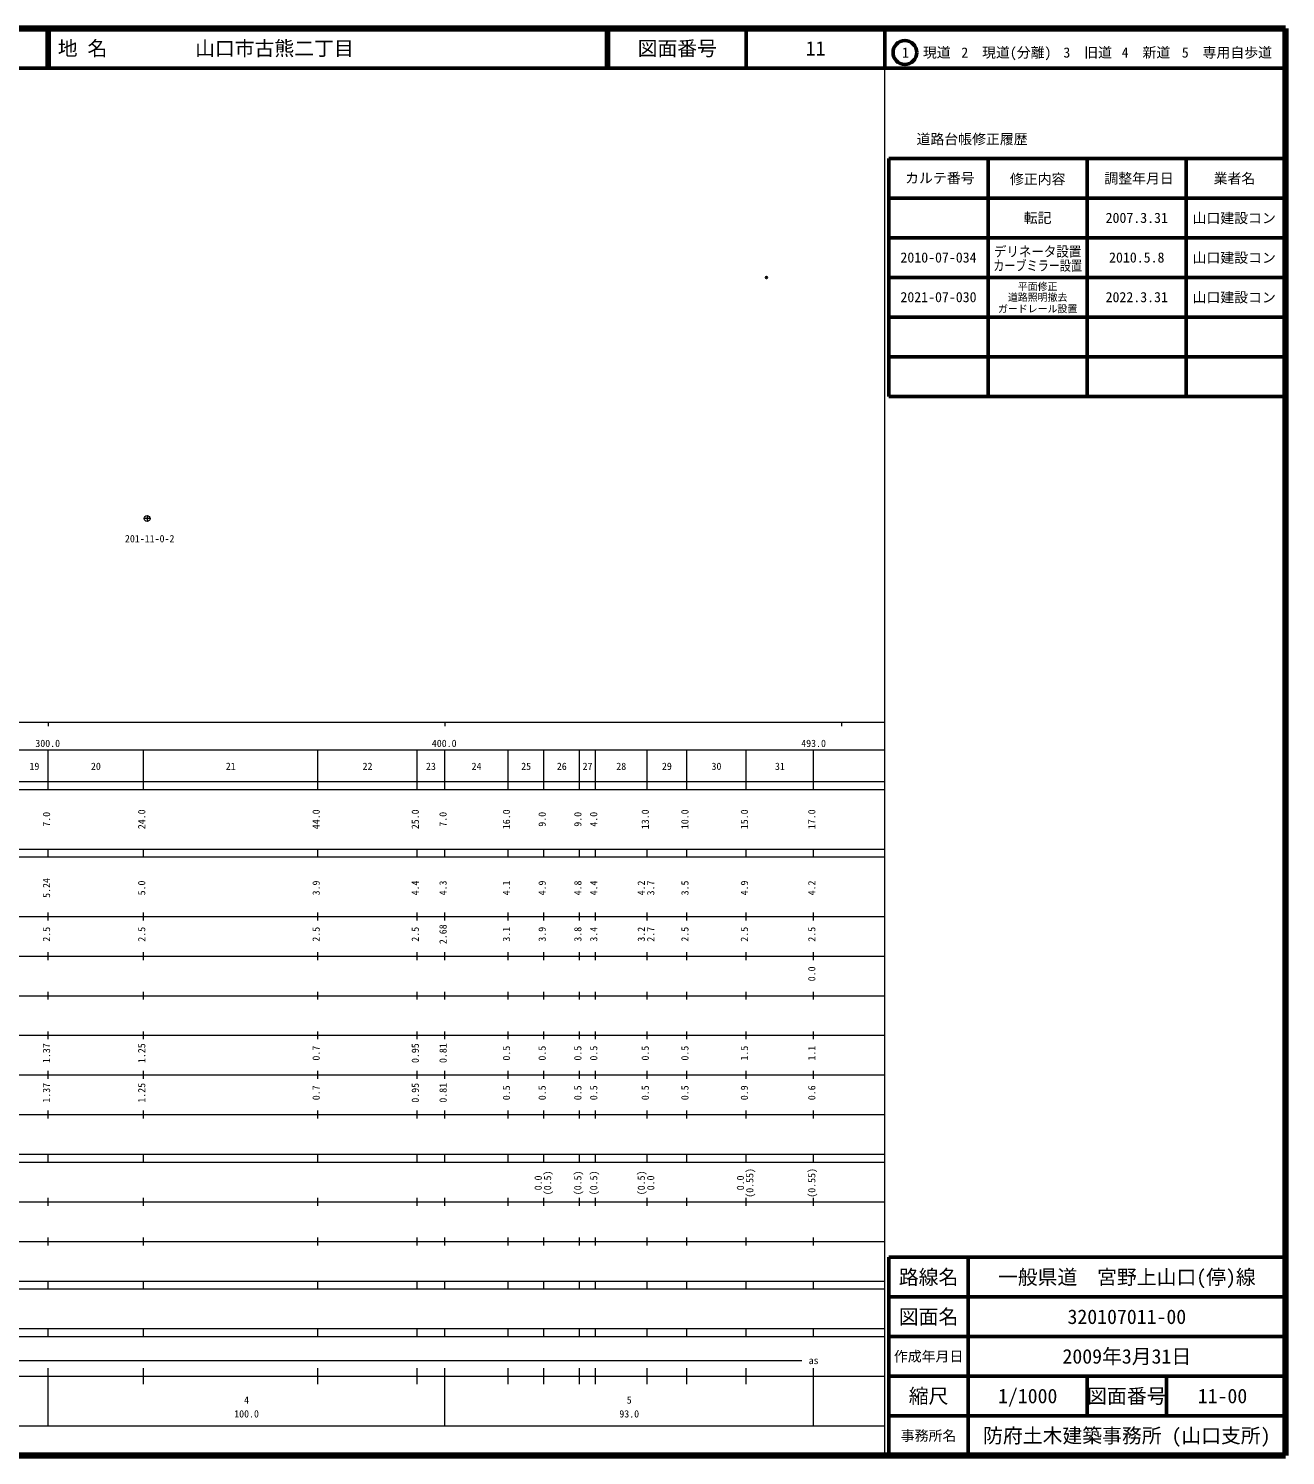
# Model space of a CAD drawing. Units: millimetres on the paper. Extents: x 40 to 680, y 20 to 380.
# Drawn here: x 363 to 680, y 20 to 380 of the extents above; entities that cross this region are included whole.
import ezdxf
from ezdxf.enums import TextEntityAlignment as Align

# ---------------------------------------------------------------- set-up
doc = ezdxf.new("R2010")
doc.units = ezdxf.units.MM
doc.header["$PDMODE"] = 32
doc.header["$PDSIZE"] = 0.5
for name, color, linetype, lineweight in [('M-BMK-SRVR', 3, 'Continuous', 13), ('M-TTL', 2, 'Continuous', 140), ('M-TTL-BAND', 7, 'Continuous', 13), ('M-TTL-FRAM', 2, 'Continuous', 50), ('M-TTL-LINE', 7, 'Continuous', 50)]:
    doc.layers.add(name, color=color, linetype=linetype, lineweight=lineweight)
doc.layers.add('M-OTRS', color=6, linetype='Continuous')
doc.layers.add('M-TTL-TXT', color=7, linetype='Continuous')
doc.styles.add('ＭＳ ゴシック', font='')
doc.styles.get('ＭＳ ゴシック').set_extended_font_data('MS Gothic')

msp = doc.modelspace()

# ---------------------------------------------------------------- linework, layer by layer
at = {"layer": 'M-BMK-SRVR'}
for p, q in [((393.677, 256.379), (392.177, 256.379)), ((392.927, 257.129), (392.927, 255.629))]:
    msp.add_line(p, q, dxfattribs=at)
msp.add_circle((392.927, 256.379), 0.75, dxfattribs=at)
at = {"layer": 'M-OTRS'}
msp.add_point((549.092, 317.161), dxfattribs=at)
at = {"layer": 'M-TTL'}
for p, q in [((680, 380), (40, 380)), ((680, 20), (680, 380)), ((40, 20), (680, 20))]:
    msp.add_line(p, q, dxfattribs=at)
at = {"layer": 'M-TTL-BAND'}
for p, q in [((579, 20), (579, 370)), ((40, 205), (579, 205)), ((368, 205), (368, 204)), ((468, 205), (468, 204)), ((568, 205), (568, 204)), ((68, 198), (579, 198)), ((368, 188), (368, 198)), ((392, 188), (392, 198)), ((436, 188), (436, 198)), ((461, 188), (461, 198)), ((468, 188), (468, 198)), ((484, 188), (484, 198)), ((493, 188), (493, 198)), ((502, 188), (502, 198)), ((506, 188), (506, 198)), ((519, 188), (519, 198)), ((529, 188), (529, 198)), ((544, 188), (544, 198)), ((561, 188), (561, 198)), ((40, 190), (579, 190)), ((40, 188), (579, 188)), ((40, 173), (579, 173)), ((368, 171), (368, 173)), ((392, 171), (392, 173)), ((436, 171), (436, 173)), ((461, 171), (461, 173)), ((468, 171), (468, 173)), ((484, 171), (484, 173)), ((493, 171), (493, 173)), ((502, 171), (502, 173)), ((506, 171), (506, 173)), ((519, 171), (519, 173)), ((529, 171), (529, 173)), ((544, 171), (544, 173)), ((561, 171), (561, 173)), ((40, 171), (579, 171)), ((40, 156), (579, 156)), ((368, 155), (368, 157)), ((392, 155), (392, 157)), ((436, 155), (436, 157)), ((461, 155), (461, 157)), ((468, 155), (468, 157)), ((484, 155), (484, 157)), ((493, 155), (493, 157)), ((502, 155), (502, 157)), ((506, 155), (506, 157)), ((519, 155), (519, 157)), ((529, 155), (529, 157)), ((544, 155), (544, 157)), ((561, 155), (561, 157)), ((46, 146), (579, 146)), ((368, 145), (368, 147)), ((392, 145), (392, 147)), ((436, 145), (436, 147)), ((461, 145), (461, 147)), ((468, 145), (468, 147)), ((484, 145), (484, 147)), ((493, 145), (493, 147)), ((502, 145), (502, 147)), ((506, 145), (506, 147)), ((519, 145), (519, 147)), ((529, 145), (529, 147)), ((544, 145), (544, 147)), ((561, 145), (561, 147)), ((368, 135), (368, 137)), ((392, 135), (392, 137)), ((436, 135), (436, 137)), ((461, 135), (461, 137)), ((468, 135), (468, 137)), ((484, 135), (484, 137)), ((493, 135), (493, 137)), ((502, 135), (502, 137)), ((506, 135), (506, 137)), ((519, 135), (519, 137)), ((529, 135), (529, 137)), ((544, 135), (544, 137)), ((561, 135), (561, 137)), ((52, 136), (579, 136)), ((46, 126), (579, 126)), ((368, 125), (368, 127)), ((392, 125), (392, 127)), ((436, 125), (436, 127)), ((461, 125), (461, 127)), ((468, 125), (468, 127)), ((484, 125), (484, 127)), ((493, 125), (493, 127)), ((502, 125), (502, 127)), ((506, 125), (506, 127)), ((519, 125), (519, 127)), ((529, 125), (529, 127)), ((544, 125), (544, 127)), ((561, 125), (561, 127)), ((52, 116), (579, 116)), ((368, 115), (368, 117)), ((392, 115), (392, 117)), ((436, 115), (436, 117)), ((461, 115), (461, 117)), ((468, 115), (468, 117)), ((484, 115), (484, 117)), ((493, 115), (493, 117)), ((502, 115), (502, 117)), ((506, 115), (506, 117)), ((519, 115), (519, 117)), ((529, 115), (529, 117)), ((544, 115), (544, 117)), ((561, 115), (561, 117)), ((46, 106), (579, 106)), ((368, 105), (368, 107)), ((392, 105), (392, 107)), ((436, 105), (436, 107)), ((461, 105), (461, 107)), ((468, 105), (468, 107)), ((484, 105), (484, 107)), ((493, 105), (493, 107)), ((502, 105), (502, 107)), ((506, 105), (506, 107)), ((519, 105), (519, 107)), ((529, 105), (529, 107)), ((544, 105), (544, 107)), ((561, 105), (561, 107)), ((40, 96), (579, 96)), ((40, 94), (579, 94)), ((368, 94), (368, 96)), ((392, 94), (392, 96)), ((436, 94), (436, 96)), ((461, 94), (461, 96)), ((468, 94), (468, 96)), ((484, 94), (484, 96)), ((493, 94), (493, 96)), ((502, 94), (502, 96)), ((506, 94), (506, 96)), ((519, 94), (519, 96)), ((529, 94), (529, 96)), ((544, 94), (544, 96)), ((561, 94), (561, 96)), ((49, 84), (579, 84)), ((368, 83), (368, 85)), ((392, 83), (392, 85)), ((436, 83), (436, 85)), ((461, 83), (461, 85)), ((468, 83), (468, 85)), ((484, 83), (484, 85)), ((493, 83), (493, 85)), ((502, 83), (502, 85)), ((506, 83), (506, 85)), ((519, 83), (519, 85)), ((529, 83), (529, 85)), ((544, 83), (544, 85)), ((561, 83), (561, 85)), ((40, 74), (579, 74)), ((368, 73), (368, 75)), ((392, 73), (392, 75)), ((436, 73), (436, 75)), ((461, 73), (461, 75)), ((468, 73), (468, 75)), ((484, 73), (484, 75)), ((493, 73), (493, 75)), ((502, 73), (502, 75)), ((506, 73), (506, 75)), ((519, 73), (519, 75)), ((529, 73), (529, 75)), ((544, 73), (544, 75)), ((561, 73), (561, 75)), ((40, 64), (579, 64)), ((40, 62), (579, 62)), ((368, 62), (368, 64)), ((392, 62), (392, 64)), ((436, 62), (436, 64)), ((461, 62), (461, 64)), ((468, 62), (468, 64)), ((484, 62), (484, 64)), ((493, 62), (493, 64)), ((502, 62), (502, 64)), ((506, 62), (506, 64)), ((519, 62), (519, 64)), ((529, 62), (529, 64)), ((544, 62), (544, 64)), ((561, 62), (561, 64)), ((40, 52), (579, 52)), ((368, 50), (368, 52)), ((392, 50), (392, 52)), ((436, 50), (436, 52)), ((461, 50), (461, 52)), ((468, 50), (468, 52)), ((484, 50), (484, 52)), ((493, 50), (493, 52)), ((502, 50), (502, 52)), ((506, 50), (506, 52)), ((519, 50), (519, 52)), ((529, 50), (529, 52)), ((544, 50), (544, 52)), ((561, 50), (561, 52)), ((40, 50), (579, 50)), ((71, 44), (558, 44)), ((40, 40), (579, 40)), ((368, 27.5), (368, 42)), ((392, 38), (392, 42)), ((436, 38), (436, 42)), ((461, 38), (461, 42)), ((468, 27.5), (468, 42)), ((484, 38), (484, 42)), ((493, 38), (493, 42)), ((502, 38), (502, 42)), ((506, 38), (506, 42)), ((519, 38), (519, 42)), ((529, 38), (529, 42)), ((544, 38), (544, 42)), ((561, 27.5), (561, 42)), ((68, 27.5), (579, 27.5))]:
    msp.add_line(p, q, dxfattribs=at)
at = {"layer": 'M-TTL-FRAM'}
for p, q in [((580, 347.197), (580, 287.197)), ((580, 347.197), (680, 347.197)), ((580, 287.197), (680, 287.197)), ((680, 70), (580, 70)), ((580, 70), (580, 20))]:
    msp.add_line(p, q, dxfattribs=at)
at = {"layer": 'M-TTL-LINE'}
for p, q in [((367.75, 380), (367.75, 370)), ((368.25, 380), (368.25, 370)), ((508.747, 380), (508.747, 370)), ((509.247, 380), (509.247, 370)), ((543.997, 380), (543.997, 370)), ((579, 380), (579, 370)), ((40, 370), (680, 370)), ((605, 347.197), (605, 287.197)), ((630, 347.197), (630, 287.197)), ((655, 347.197), (655, 287.197)), ((580, 337.197), (680, 337.197)), ((580, 327.197), (680, 327.197)), ((580, 317.197), (680, 317.197)), ((580, 307.197), (680, 307.197)), ((580, 297.197), (680, 297.197)), ((600, 70), (600, 20)), ((680, 60), (580, 60)), ((680, 50), (580, 50)), ((680, 40), (580, 40)), ((630, 40), (630, 30)), ((650, 40), (650, 30)), ((680, 30), (580, 30))]:
    msp.add_line(p, q, dxfattribs=at)
msp.add_circle((584.031, 373.958), 3, dxfattribs=at)

# ---------------------------------------------------------------- texts
at = {"layer": 'M-BMK-SRVR', "style": 'ＭＳ ゴシック'}
msp.add_text('201-11-0-2', height=1.833, dxfattribs=at).set_placement((387.328, 249.836), align=Align.BOTTOM_LEFT)
at = {"layer": 'M-TTL-BAND', "style": 'ＭＳ ゴシック'}
for s, p in [('300.0', (367.844, 198.195)), ('400.0', (467.844, 198.195)), ('493.0', (561, 198.195)), ('19', (364.5, 192.405)), ('20', (380, 192.405)), ('21', (414, 192.405)), ('22', (448.5, 192.405)), ('23', (464.5, 192.405)), ('24', (476, 192.405)), ('25', (488.5, 192.405)), ('26', (497.5, 192.405)), ('27', (504, 192.405)), ('28', (512.5, 192.405)), ('29', (524, 192.405)), ('30', (536.5, 192.405)), ('31', (552.5, 192.405)), ('as', (561, 42.5)), ('4', (418, 32.523)), ('5', (514.5, 32.523)), ('100.0', (418, 29.033)), ('93.0', (514.5, 29.033))]:
    msp.add_text(s, height=1.833, dxfattribs=at).set_placement(p, align=Align.BOTTOM_CENTER)
for s, p in [('7.0', (369, 180.5)), ('24.0', (393, 180.5)), ('44.0', (437, 180.5)), ('25.0', (462, 180.5)), ('7.0', (469, 180.5)), ('16.0', (485, 180.5)), ('9.0', (494, 180.5)), ('9.0', (503, 180.5)), ('4.0', (507, 180.5)), ('13.0', (520, 180.5)), ('10.0', (530, 180.5)), ('15.0', (545, 180.5)), ('17.0', (562, 180.5)), ('5.24', (369, 163.174)), ('5.0', (393, 163.174)), ('3.9', (437, 163.174)), ('4.4', (462, 163.174)), ('4.3', (469, 163.174)), ('4.1', (485, 163.174)), ('4.9', (494, 163.174)), ('4.8', (503, 163.174)), ('4.4', (507, 163.174)), ('4.2', (519, 163.174)), ('3.7', (521.37, 163.174)), ('3.5', (530, 163.174)), ('4.9', (545, 163.174)), ('4.2', (562, 163.174)), ('2.5', (369, 151.5)), ('2.5', (393, 151.5)), ('2.5', (437, 151.5)), ('2.5', (462, 151.5)), ('2.68', (469, 151.5)), ('3.1', (485, 151.5)), ('3.9', (494, 151.5)), ('3.8', (503, 151.5)), ('3.4', (507, 151.5)), ('3.2', (519, 151.5)), ('2.7', (521.37, 151.5)), ('2.5', (530, 151.5)), ('2.5', (545, 151.5)), ('2.5', (562, 151.5)), ('0.0', (562, 141.5)), ('1.37', (369, 121.5)), ('1.25', (393, 121.5)), ('0.7', (437, 121.5)), ('0.95', (462, 121.5)), ('0.81', (469, 121.5)), ('0.5', (485, 121.5)), ('0.5', (494, 121.5)), ('0.5', (503, 121.5)), ('0.5', (507, 121.5)), ('0.5', (520, 121.5)), ('0.5', (530, 121.5)), ('1.5', (545, 121.5)), ('1.1', (562, 121.5)), ('1.37', (369, 111.5)), ('1.25', (393, 111.5)), ('0.7', (437, 111.5)), ('0.95', (462, 111.5)), ('0.81', (469, 111.5)), ('0.5', (485, 111.5)), ('0.5', (494, 111.5)), ('0.5', (503, 111.5)), ('0.5', (507, 111.5)), ('0.5', (520, 111.5)), ('0.5', (530, 111.5)), ('0.9', (545, 111.5)), ('0.6', (562, 111.5)), ('0.0', (493, 88.764)), ('(0.5)', (495.37, 88.764)), ('(0.5)', (503, 88.764)), ('(0.5)', (507, 88.764)), ('(0.5)', (519, 88.764)), ('0.0', (521.37, 88.764)), ('0.0', (544, 88.764)), ('(0.55)', (546.37, 88.764)), ('(0.55)', (562, 88.764))]:
    msp.add_text(s, height=1.833, rotation=90, dxfattribs=at).set_placement(p, align=Align.BOTTOM_CENTER)
at = {"layer": 'M-TTL-TXT', "style": 'ＭＳ ゴシック'}
for s, p in [('地 名', (370.38, 375)), ('山口市古熊二丁目', (405.024, 375))]:
    msp.add_text(s, height=3.666, dxfattribs=at).set_placement(p, align=Align.MIDDLE_LEFT)
for s, height, p in [('図面番号', 3.666, (526.622, 375)), ('11', 3.666, (561.497, 375)), ('1\u3000現道', 2.566, (589.448, 373.958)), ('2\u3000現道(分離)', 2.566, (609.619, 373.958)), ('3\u3000旧道', 2.566, (630.121, 373.958)), ('4\u3000新道', 2.566, (644.824, 373.958)), ('5\u3000専用自歩道', 2.566, (665.228, 373.958)), ('道路台帳修正履歴', 2.566, (600.968, 352.113)), ('カルテ番号', 2.566, (592.839, 342.277)), ('修正内容', 2.566, (617.509, 342.023)), ('調整年月日', 2.566, (643.089, 342.197)), ('業者名', 2.566, (667.134, 342.197)), ('転記', 2.566, (617.5, 332.245)), ('2007.3.31', 2.566, (642.5, 332.245)), ('山口建設コン', 2.566, (667.077, 332.189)), ('2010-07-034', 2.566, (592.5, 322.245)), ('2010.5.8', 2.566, (642.5, 322.245)), ('山口建設コン', 2.566, (667.077, 322.189)), ('2021-07-030', 2.566, (592.5, 312.245)), ('道路照明撤去', 1.833, (617.5, 312.197)), ('平面修正', 1.833, (617.5, 314.905)), ('2022.3.31', 2.566, (642.5, 312.245)), ('山口建設コン', 2.566, (667.077, 312.189)), ('ガードレール設置', 1.833, (617.5, 309.284)), ('路線名', 3.666, (590, 65)), ('路線名', 3.666, (590, 65)), ('一般県道\u3000宮野上山口(停)線', 3.666, (640, 65)), ('図面名', 3.666, (590, 55)), ('図面名', 3.666, (590, 55)), ('320107011-00', 3.666, (640, 55)), ('2009年3月31日', 3.666, (640, 45)), ('作成年月日', 2.566, (590, 45)), ('作成年月日', 2.566, (590, 45)), ('縮尺', 3.666, (590, 35)), ('縮尺', 3.666, (590, 35)), ('1/1000', 3.666, (615, 35)), ('図面番号', 3.666, (640, 35)), ('図面番号', 3.666, (640, 35)), ('11-00', 3.666, (664.125, 35)), ('事務所名', 2.566, (590, 25)), ('事務所名', 2.566, (590, 25)), ('防府土木建築事務所 (山口支所)', 3.666, (640, 25))]:
    msp.add_text(s, height=height, dxfattribs=at).set_placement(p, align=Align.MIDDLE_CENTER)
for s, width, p in [('デリネータ設置', 0.9, (617.5, 323.748)), ('カーブミラー設置', 0.8, (617.5, 320.18))]:
    msp.add_text(s, height=2.566, dxfattribs=dict(at, width=width)).set_placement(p, align=Align.MIDDLE_CENTER)

doc.saveas('drawing.dxf')
